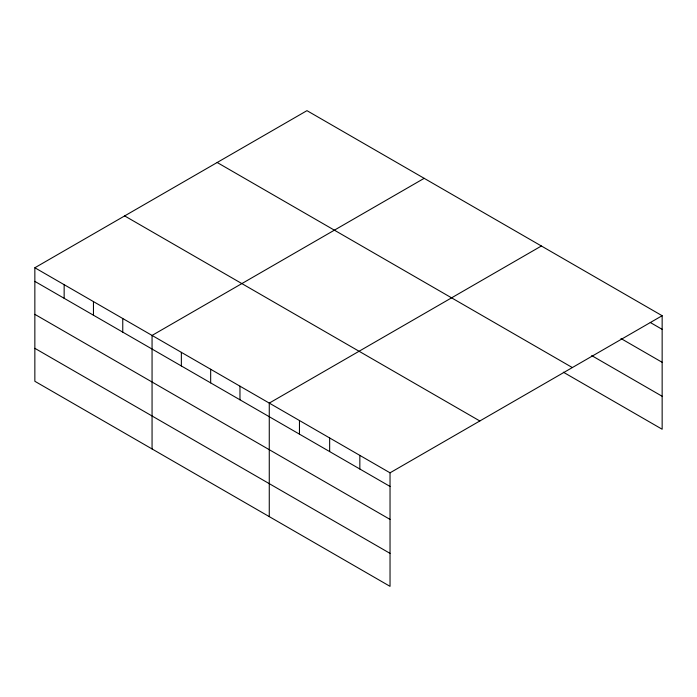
<?xml version="1.0" encoding="UTF-8"?>
<svg xmlns="http://www.w3.org/2000/svg" width="697" height="697" viewBox="0 0 697 697"><rect width="100%" height="100%" fill="white"/><g stroke="black" fill="none" stroke-linecap="round" stroke-linejoin="round"><path stroke-width="1.05" d="M390.032 519.413L390.032 472.819L34.85 267.761L34.85 381.285L390.032 586.343L390.032 519.413L34.85 314.347M34.85 267.761L306.968 110.657L662.15 315.715L662.15 429.239L563.342 372.198M424.177 178.327L152.059 335.431L152.059 448.955M541.386 245.997L269.269 403.101L269.269 516.625M390.032 472.819L662.15 315.715M650.257 322.476L662.15 329.341M620.983 338.542L662.15 362.309M591.709 355.601L662.15 396.271M217.168 162.497L572.35 367.563M124.65 215.913L479.832 420.979M34.85 281.379L390.032 486.445M34.85 348.317L390.032 553.374M359.844 455.394L359.844 469.011M329.655 437.96L329.655 451.586M299.457 420.535L299.457 434.153M239.968 386.182L239.968 399.808M210.668 369.262L210.668 382.888M181.359 352.351L181.359 365.969M122.759 318.512L122.759 332.138M93.459 301.592L93.459 315.218M64.15 284.681L64.15 298.299"/></g></svg>
